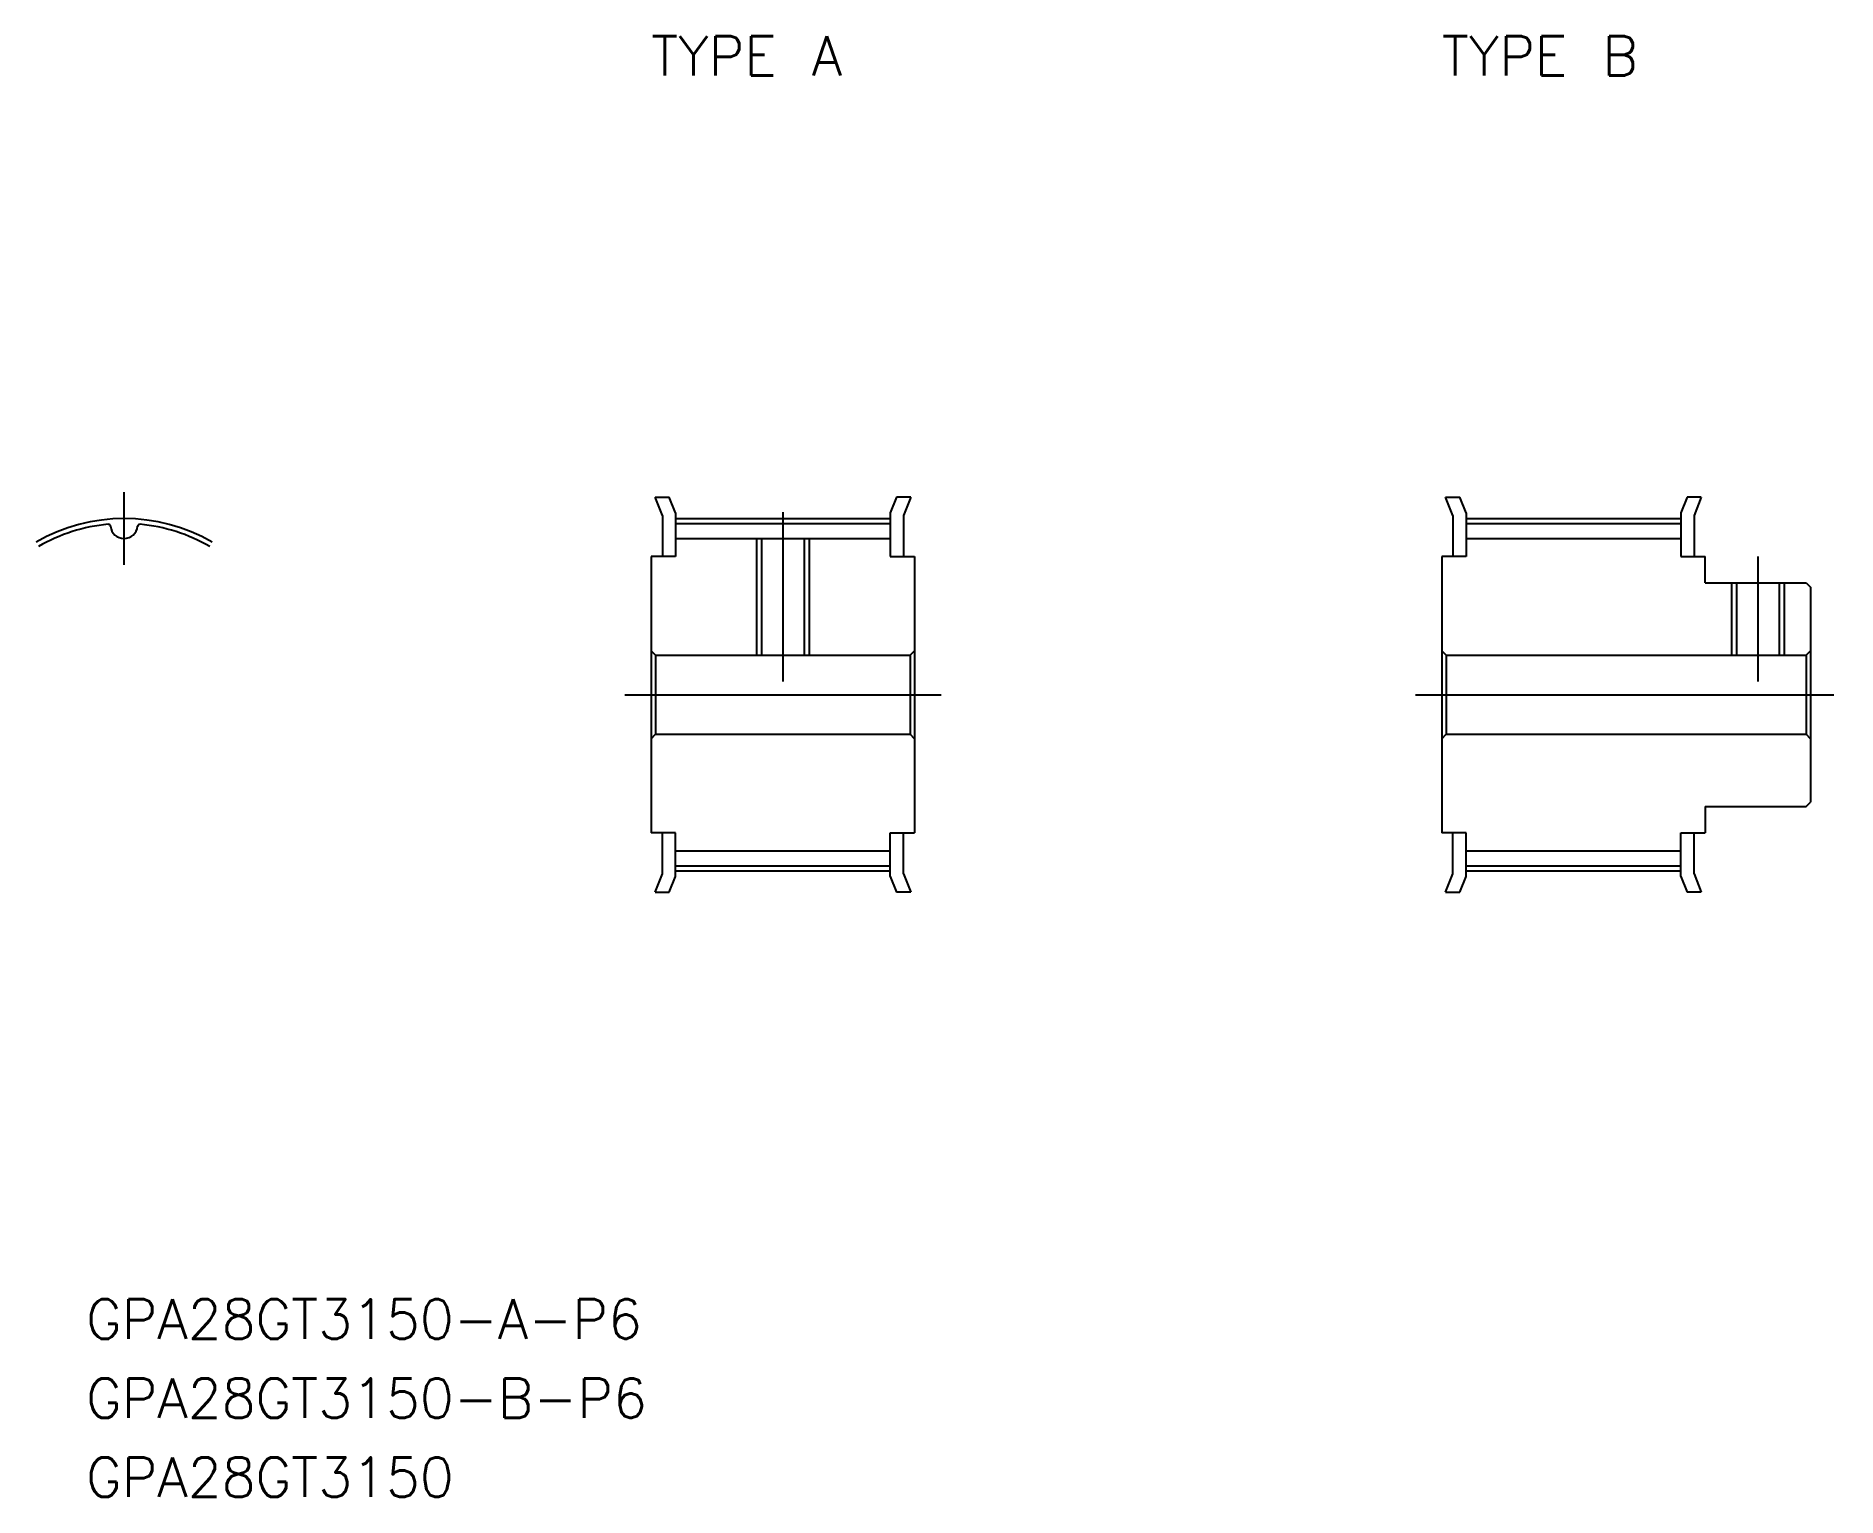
# Model space of a CAD drawing. Extents: x -7 to 130, y -61 to 50.
import ezdxf

# ---------------------------------------------------------------- set-up
doc = ezdxf.new("R2010")
doc.units = 0
doc.linetypes.add('CENTER', pattern=[50.8, 31.75, -6.35, 6.35, -6.35])
doc.layers.get('0').update_dxf_attribs({"linetype": 'CONTINUOUS'})
doc.layers.add('CENTER', color=1, linetype='CONTINUOUS')
doc.styles.get("Standard").update_dxf_attribs({"font": 'txt.shx', "height": 3, "bigfont": 'bigfont.shx'})

msp = doc.modelspace()

# ---------------------------------------------------------------- linework, layer by layer
at = {"color": 7, "linetype": 'CONTINUOUS'}
for p, q in [((40.85, 13.61), (40.3, 15)), ((40.3, 15), (41.38, 15)), ((41.85, 13.8), (41.38, 15)), ((41.85, 13.8), (41.85, 10.5)), ((58.62, 15), (58.15, 13.8)), ((58.15, 13.8), (58.15, 10.5)), ((59.7, 15), (58.62, 15)), ((59.7, 15), (59.15, 13.61)), ((100.85, 13.61), (100.3, 15)), ((100.3, 15), (101.38, 15)), ((101.85, 13.8), (101.38, 15)), ((101.85, 13.8), (101.85, 10.5)), ((118.62, 15), (118.15, 13.8)), ((118.15, 13.8), (118.15, 10.5)), ((119.7, 15), (118.62, 15)), ((119.7, 15), (119.15, 13.61)), ((40.85, 13.61), (40.85, 10.5)), ((41.85, 12.99), (58.15, 12.99)), ((59.15, 13.61), (59.15, 10.5)), ((100.85, 13.61), (100.85, 10.5)), ((101.85, 12.99), (118.15, 12.99)), ((119.15, 13.61), (119.15, 10.5)), ((41.85, 11.85), (58.15, 11.85)), ((48.38, 11.85), (48.38, 3)), ((51.62, 11.85), (51.62, 3)), ((101.85, 11.85), (118.15, 11.85)), ((40, 10.5), (40, -10.5)), ((41.85, 10.5), (40, 10.5)), ((58.15, 10.5), (60, 10.5)), ((60, 10.5), (60, -10.5)), ((100, 10.5), (100, -10.5)), ((101.85, 10.5), (100, 10.5)), ((118.15, 10.5), (120, 10.5)), ((120, 8.5), (120, 10.5)), ((120, 8.5), (127.66, 8.5)), ((122.38, 8.5), (122.38, 3)), ((125.62, 8.5), (125.62, 3)), ((127.66, 8.5), (128, 8.16)), ((128, 8.16), (128, -8.16)), ((40, 3.34), (40.34, 3)), ((40.34, 3), (59.66, 3)), ((40.34, 3), (40.34, -3)), ((60, 3.34), (59.66, 3)), ((59.66, 3), (59.66, -3)), ((100, 3.34), (100.34, 3)), ((100.34, 3), (127.66, 3)), ((100.34, 3), (100.34, -3)), ((128, 3.34), (127.66, 3)), ((127.66, 3), (127.66, -3)), ((40, -3.34), (40.34, -3)), ((40.34, -3), (59.66, -3)), ((60, -3.34), (59.66, -3)), ((100, -3.34), (100.34, -3)), ((100.34, -3), (127.66, -3)), ((128, -3.34), (127.66, -3)), ((127.66, -8.5), (128, -8.16)), ((120, -8.5), (127.66, -8.5)), ((120, -8.5), (120, -10.5)), ((41.85, -10.5), (40, -10.5)), ((40.85, -13.61), (40.85, -10.5)), ((41.85, -13.8), (41.85, -10.5)), ((58.15, -13.8), (58.15, -10.5)), ((58.15, -10.5), (60, -10.5)), ((59.15, -13.61), (59.15, -10.5)), ((101.85, -10.5), (100, -10.5)), ((100.85, -13.61), (100.85, -10.5)), ((101.85, -13.8), (101.85, -10.5)), ((118.15, -13.8), (118.15, -10.5)), ((118.15, -10.5), (120, -10.5)), ((119.15, -13.61), (119.15, -10.5)), ((41.85, -11.85), (58.15, -11.85)), ((101.85, -11.85), (118.15, -11.85)), ((40.3, -15), (40.85, -13.61)), ((41.85, -12.99), (58.15, -12.99)), ((59.15, -13.61), (59.7, -15)), ((100.3, -15), (100.85, -13.61)), ((101.85, -12.99), (118.15, -12.99)), ((119.15, -13.61), (119.7, -15)), ((40.3, -15), (41.38, -15)), ((41.38, -15), (41.85, -13.8)), ((58.15, -13.8), (58.62, -15)), ((59.7, -15), (58.62, -15)), ((100.3, -15), (101.38, -15)), ((101.38, -15), (101.85, -13.8)), ((118.15, -13.8), (118.62, -15)), ((119.7, -15), (118.62, -15))]:
    msp.add_line(p, q, dxfattribs=at)
at = {"color": 3, "linetype": 'CONTINUOUS'}
for p, q in [((48, 11.85), (48, 3)), ((52, 11.85), (52, 3)), ((122, 8.5), (122, 3)), ((126, 8.5), (126, 3))]:
    msp.add_line(p, q, dxfattribs=at)
at = {"color": 7, "linetype": 'CONTINUOUS'}
for centre, radius, start, end in [((0, 0), 12.99, 95.3341, 120), ((-1.19, 12.76), 0.171, 5.3935, 95.3341), ((0, 12.88), 1.03, 185.3935, 354.6065), ((1.19, 12.76), 0.171, 84.6659, 174.6065), ((0, 0), 12.99, 60, 84.6659)]:
    msp.add_arc(centre, radius, start, end, dxfattribs=at)
at = {"layer": 'CENTER', "color": 1, "linetype": 'CENTER'}
for p, q in [((0, 9.85), (0, 15.37)), ((50, 13.85), (50, 1)), ((41.85, 13.37), (58.15, 13.37)), ((101.85, 13.37), (118.15, 13.37)), ((124, 10.5), (124, 1)), ((38, 0), (62, 0)), ((98, 0), (130, 0)), ((41.85, -13.37), (58.15, -13.37)), ((101.85, -13.37), (118.15, -13.37))]:
    msp.add_line(p, q, dxfattribs=at)
msp.add_arc((0, 0), 13.37, 60, 120, dxfattribs=at)

# ---------------------------------------------------------------- texts
at = {"color": 7, "linetype": 'CONTINUOUS'}
for s, p in [('TYPE A', (40, 47)), ('TYPE B', (100, 47)), ('GPA28GT3150-A-P6', (-2.88, -48.9)), ('GPA28GT3150-B-P6', (-2.88, -54.9)), ('GPA28GT3150', (-2.88, -60.9))]:
    msp.add_text(s, height=3, dxfattribs=at).set_placement(p)

doc.saveas('drawing.dxf')
